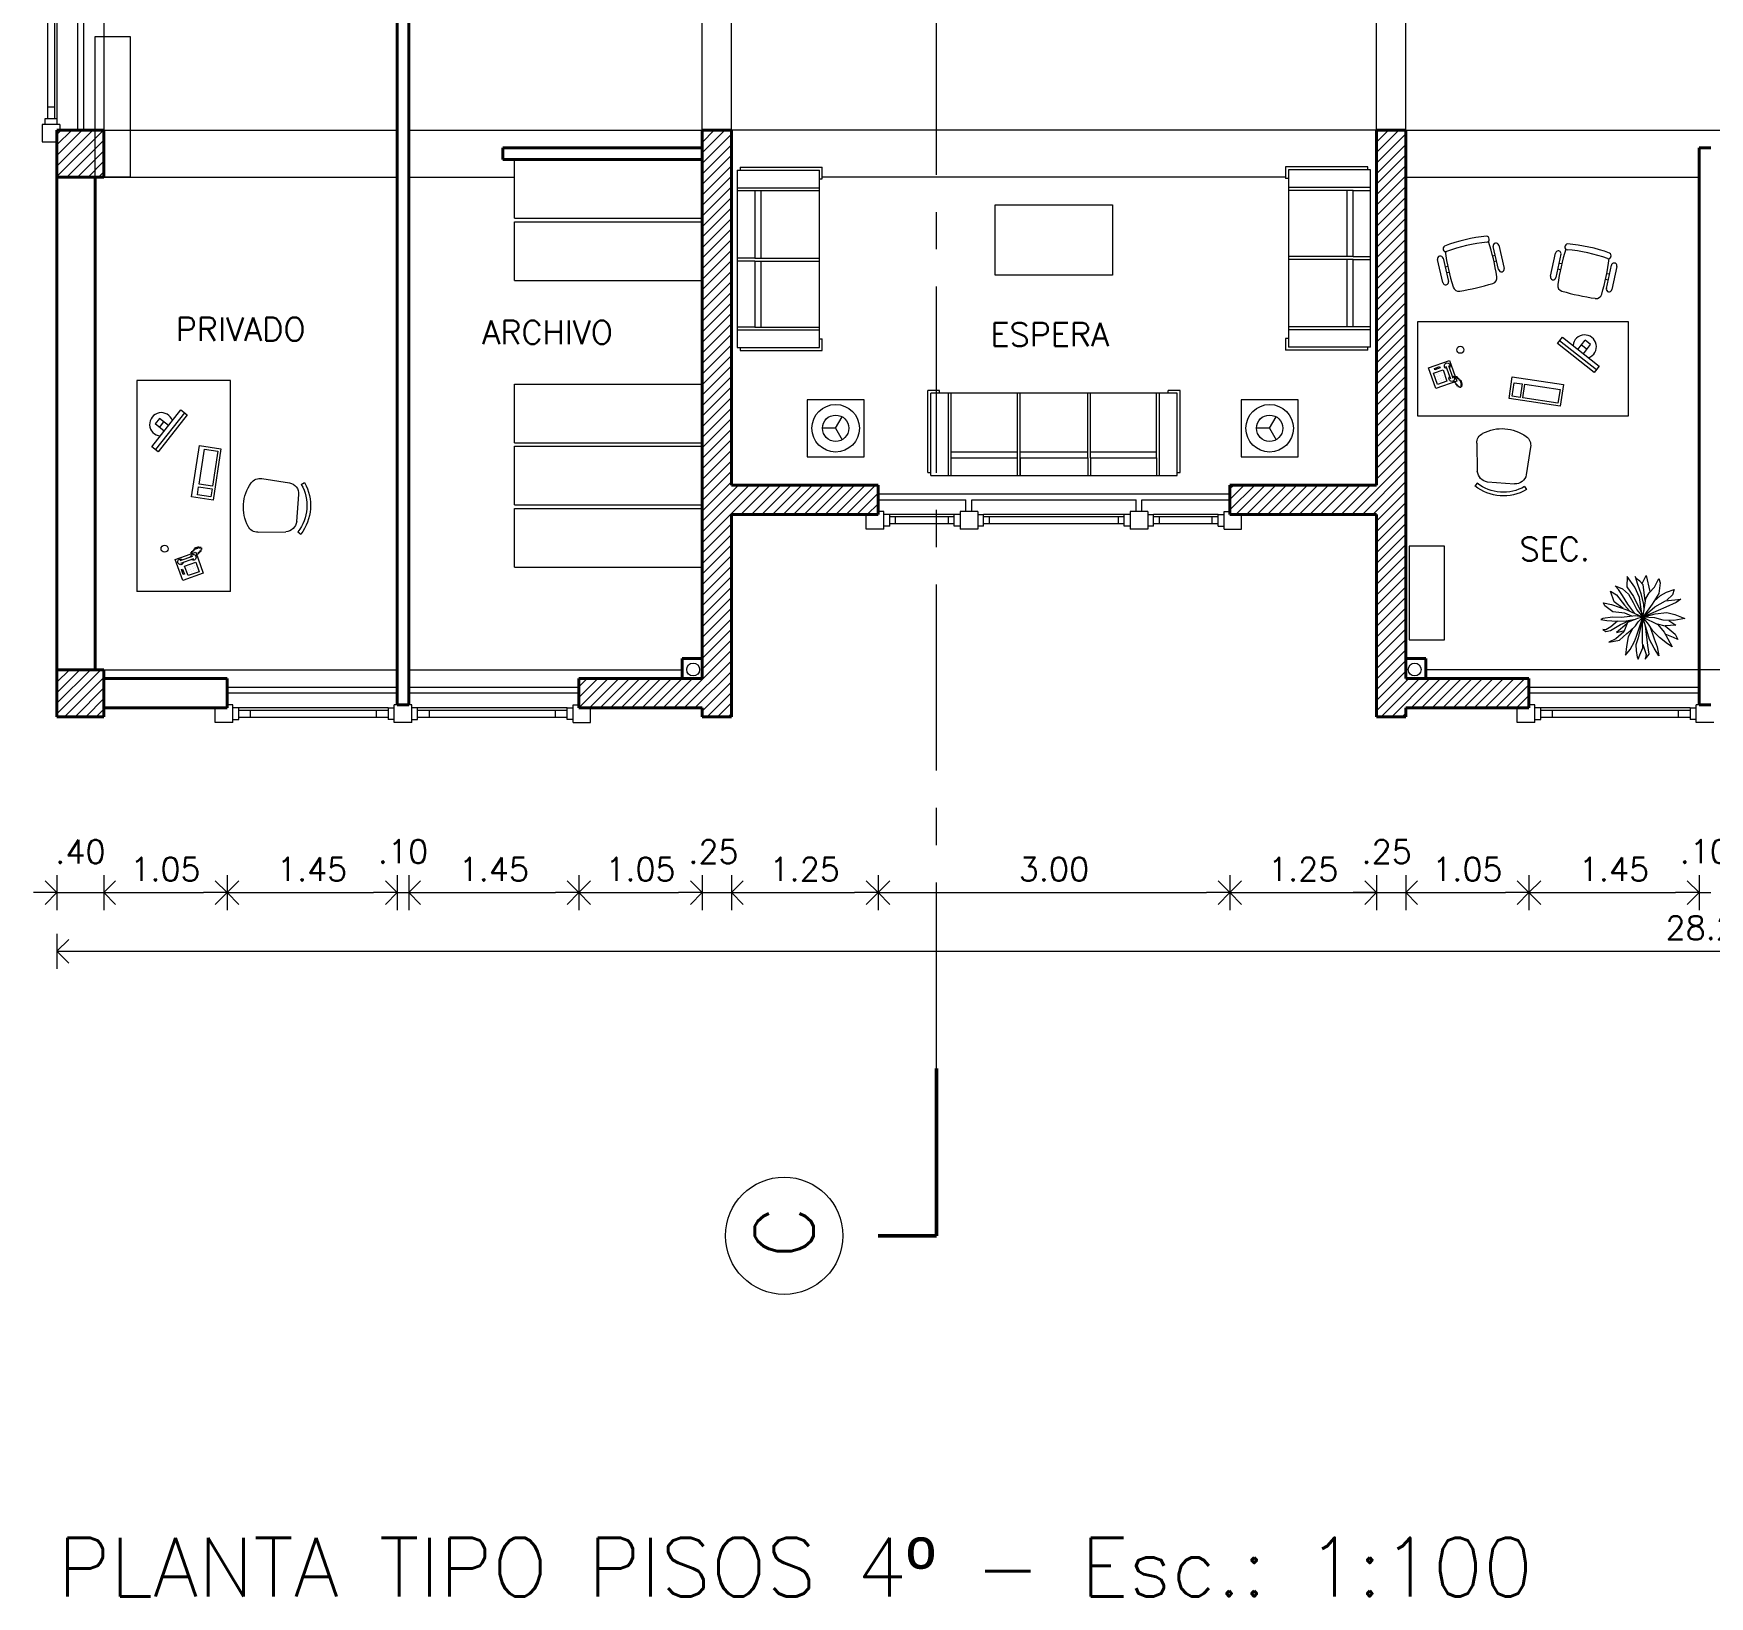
# Model space of a CAD drawing. Extents: x 1018 to 1366, y -109 to 186.
# Drawn here: x 1269.07 to 1283.36, y 106.56 to 119.89 of the extents above; entities that cross this region are included whole.
import ezdxf

# ---------------------------------------------------------------- set-up
doc = ezdxf.new("R2010")
doc.units = 0
doc.header["$LTSCALE"] = 0.5
doc.linetypes.add('CENTER', pattern=[50.8, 31.75, -6.35, 6.35, -6.35])
doc.layers.get('0').update_dxf_attribs({"linetype": 'CONTINUOUS'})
doc.layers.get('Defpoints').update_dxf_attribs({"linetype": 'CONTINUOUS'})
for name, color, linetype, lineweight in [('Acotaciones', 9, 'CONTINUOUS', 9), ('Carpintería', 55, 'CONTINUOUS', 20), ('Detalles .05', 243, 'CONTINUOUS', 5), ('Detalles 01', 8, 'CONTINUOUS', 9), ('Equipamiento fijo', 31, 'CONTINUOUS', 13), ('Equipamiento movil', 33, 'CONTINUOUS', 9), ('Muros corte', 7, 'CONTINUOUS', 40), ('Punta 02', 11, 'CONTINUOUS', 20), ('Punta 05', 52, 'CONTINUOUS', 50), ('Tratamiento pisos', 251, 'CONTINUOUS', 9)]:
    doc.layers.add(name, color=color, linetype=linetype, lineweight=lineweight)
doc.styles.add('Texto 2 mm', font='simplex.shx', dxfattribs={"height": 0.2})
doc.styles.add('Texto 5 mm', font='simplex.shx', dxfattribs={"height": 0.5})
doc.dimstyles.new('Primera línea', dxfattribs={"dimscale": 0, "dimtxt": 0.2, "dimasz": 0.2, "dimexe": 0.15, "dimexo": 0, "dimgap": 0.1, "dimtad": 1, "dimzin": 4, "dimdsep": 46, "dimtxsty": 'Texto 2 mm', "dimblk": 'OPEN90', "dimcen": 2.5, "dimclrd": 256, "dimclre": 256, "dimclrt": 256, "dimadec": 0, "dimazin": 0, "dimtfac": 1, "dimtmove": 2, "dimatfit": 3, "dimldrblk": 'OPEN90', "dimfxl": 1, "dimtolj": 1, "dimtzin": 0, "dimlwd": -1, "dimlwe": -1, "dimarcsym": 0})
doc.dimstyles.new('Segunda línea', dxfattribs={"dimscale": 0, "dimtxt": 0.2, "dimasz": 0.2, "dimexe": 0.15, "dimexo": 0.5, "dimgap": 0.1, "dimtad": 1, "dimzin": 4, "dimdsep": 46, "dimtxsty": 'Texto 2 mm', "dimblk": 'OPEN90', "dimcen": 2.5, "dimclrd": 256, "dimclre": 256, "dimclrt": 256, "dimadec": 0, "dimazin": 0, "dimtfac": 1, "dimtmove": 2, "dimatfit": 3, "dimldrblk": 'OPEN90', "dimfxl": 1, "dimtolj": 1, "dimtzin": 0, "dimlwd": -1, "dimlwe": -1, "dimarcsym": 0})
pattern_1 = [(45, (54.626424, 1.85935), (-0.0449012806, 0.0449012806), [])]

# ---------------------------------------------------------------- blocks, each defined once
blk = doc.blocks.new('Velador planta')
for q in [(-4.33, 2.5), (4.33, 2.5), (0, -5)]:
    blk.add_line((0, 0), q)
for radius in [9, 5]:
    blk.add_circle((0, 0), radius)
blk = doc.blocks.new('Treei')
for p, q in [((-1.6, 5.41), (-2.01, 5.58)), ((-2.01, 5.58), (-1.8, 4.47)), ((-0.75, 4.27), (-1.6, 5.41)), ((0.01, 4.32), (0.22, 5.68)), ((0.22, 5.68), (0.34, 5.97)), ((0.34, 5.97), (0.52, 5.11)), ((0.52, 5.11), (0.61, 3.71)), ((1.42, 4.57), (1.81, 5.28)), ((1.81, 5.28), (1.78, 5.7)), ((1.78, 5.7), (2.06, 5.28)), ((2.06, 5.28), (1.92, 4.62)), ((3.12, 3.85), (3.58, 4.84)), ((3.58, 4.84), (3.3, 3.31)), ((-3.94, 3.46), (-4.45, 3.93)), ((-4.45, 3.93), (-4.03, 2.89)), ((-4.03, 2.89), (-3.28, 2.03)), ((-3.05, 2.89), (-3.94, 3.46)), ((-2.15, 4.1), (-3.71, 4.62)), ((-3.71, 4.62), (-3.16, 3.73)), ((-3.16, 3.73), (-1.67, 2.62)), ((-1.83, 2.15), (-3.05, 2.89)), ((-1.21, 2.79), (-2.15, 4.1)), ((-1.8, 4.47), (-1.02, 2.25)), ((-1.67, 2.62), (-0.88, 1.91)), ((-0.56, 2.57), (-0.75, 4.27)), ((-0.11, 1.56), (-0.56, 2.57)), ((-0.17, 1), (0.06, 3.09)), ((0.06, 3.09), (0.01, 4.32)), ((1.05, 3.19), (0.44, 1.74)), ((0.61, 3.71), (0.57, 2.38)), ((0.61, 3.58), (1.42, 4.57)), ((0.8, 2.18), (2.11, 2.72)), ((0.96, 2.25), (2.2, 3.73)), ((1.92, 4.62), (1.05, 3.19)), ((2.2, 3.73), (1.92, 2.62)), ((2.11, 2.72), (3.12, 3.85)), ((3.3, 3.31), (2.36, 2.28)), ((4.22, 2.33), (5.46, 2.47)), ((5.46, 2.47), (4.64, 1.81)), ((-4.76, 0.09), (-5.92, -0.48)), ((-5.51, 0.92), (-5.8, 1.09)), ((-5.8, 1.09), (-4.68, 0.77)), ((-5.76, 2.23), (-4.31, 2.25)), ((-4.26, 1.14), (-5.76, 2.23)), ((-5.12, 0.4), (-5.51, 0.92)), ((-4.61, -0.04), (-5.12, 0.4)), ((-4.68, 0.77), (-3.34, 0.26)), ((-4.31, 2.25), (-2.93, 1.32)), ((-2.77, 0.45), (-4.26, 1.14)), ((-3.34, 0.26), (-1.78, -0.09)), ((-3.28, 2.03), (-2.08, 1.39)), ((-2.93, 1.32), (-0.51, 0.11)), ((-0.77, 0.18), (-2.77, 0.45)), ((-2.08, 1.39), (-1.04, 0.82)), ((-0.51, 1.14), (-1.83, 2.15)), ((-1.04, 0.82), (0.03, -0.03)), ((-1.02, 2.25), (0.03, -0.03)), ((0.03, -0.03), (-0.77, 0.18)), ((0.03, -0.03), (-0.17, 1)), ((0.03, -0.03), (0.2, 0.77)), ((2.04, 0.65), (0.03, -0.03)), ((0.7, 0.63), (0.03, -0.03)), ((0.03, -0.03), (2.96, 0.63)), ((1.85, 0.03), (0.03, -0.03)), ((0.2, 0.77), (0.8, 2.18)), ((0.57, 2.38), (0.31, 1.05)), ((1.28, 1.02), (0.7, 0.63)), ((1.99, 1.81), (1.28, 1.02)), ((1.69, 1.48), (2.82, 2.08)), ((3.28, 0.01), (1.85, 0.03)), ((2.36, 2.28), (1.99, 1.81)), ((2.73, 0.9), (2.04, 0.65)), ((3.51, 1.17), (2.73, 0.9)), ((2.82, 2.08), (4.22, 2.33)), ((2.96, 0.63), (3.97, 1)), ((4.41, -0.01), (3.28, 0.01)), ((4.64, 1.81), (3.51, 1.17)), ((3.97, 1), (4.77, 0.95)), ((5.39, 0.4), (4.41, -0.01)), ((4.77, 0.95), (5.72, 0.8)), ((6.02, 0.65), (5.39, 0.4)), ((5.72, 0.8), (6.02, 0.65)), ((-5.92, -0.48), (-3.64, -1.03)), ((-4.26, -1.67), (-5.51, -2.28)), ((-5.51, -2.28), (-4.86, -2.48)), ((-4.86, -2.48), (-3.37, -2.31)), ((-2.36, -0.36), (-4.61, -0.04)), ((-3.44, -0.9), (-4.26, -1.67)), ((-2.65, -0.43), (-3.44, -0.9)), ((-3.37, -2.31), (-1.83, -1.37)), ((-2.28, -1.64), (-3.05, -2.53)), ((-1.34, -0.24), (-2.65, -0.43)), ((-1.46, -1.72), (-2.33, -3.24)), ((-1.83, -1.37), (0.03, -0.03)), ((-1.78, -0.09), (-0.95, -0.18)), ((0.03, -0.03), (-1.46, -1.72)), ((-1.39, -3.32), (0.03, -0.03)), ((0.03, -0.03), (-1.34, -0.24)), ((-0.47, -1.76), (-0.63, -3.46)), ((0.03, -0.03), (-0.47, -1.76)), ((0.11, -1.72), (0.03, -0.03)), ((0.03, -0.03), (1.07, -2.16)), ((1, -0.83), (0.03, -0.03)), ((3.21, -0.98), (0.03, -0.03)), ((0.45, -2.92), (0.11, -1.72)), ((1.97, -1.44), (1, -0.83)), ((1.3, -3.19), (1.03, -2.11)), ((1.07, -2.16), (2.15, -3.07)), ((4.06, -0.75), (1.24, -0.39)), ((1.31, -1.02), (3.1, -1.64)), ((2.93, -2.41), (1.97, -1.44)), ((3.1, -1.64), (4.24, -2.04)), ((4.47, -1.62), (3.21, -0.98)), ((3.92, 0), (5.37, -0.51)), ((5.3, -0.93), (4.06, -0.75)), ((4.24, -2.04), (5.56, -2.28)), ((5.56, -2.28), (4.47, -1.62)), ((6.02, -0.34), (5.3, -0.93)), ((5.37, -0.51), (6.02, -0.34)), ((-3.55, -3.37), (-3.92, -4.48)), ((-3.92, -4.48), (-3.16, -4.25)), ((-3.05, -2.53), (-3.55, -3.37)), ((-3.16, -4.25), (-2.38, -3.46)), ((-2.33, -3.24), (-2.56, -5.44)), ((-2.56, -5.44), (-2.06, -4.77)), ((-2.06, -4.77), (-1.39, -3.32)), ((-0.63, -3.46), (-0.35, -4.6)), ((-0.35, -4.6), (0.2, -6.03)), ((0.2, -6.03), (0.5, -4.43)), ((0.5, -4.43), (0.45, -2.92)), ((0.5, -3.74), (1.19, -4.72)), ((1.19, -4.72), (1.28, -3.19)), ((1.28, -3.19), (2.47, -4.62)), ((2.15, -3.07), (3.12, -3.59)), ((2.93, -4.4), (2.43, -3.22)), ((2.47, -4.62), (3.23, -5.02)), ((3.85, -3.54), (2.93, -2.41)), ((3.23, -5.02), (2.93, -4.4)), ((3.12, -3.59), (4.27, -4.18)), ((4.27, -4.18), (3.85, -3.54))]:
    blk.add_line(p, q)
blk = doc.blocks.new('TELEFONO')
at = {"layer": 'Detalles .05'}
for p, q in [((0.139, 0.134), (-0.098, 0.134)), ((-0.098, 0.134), (-0.098, -0.099)), ((-0.071, 0.089), (-0.071, -0.055)), ((-0.043, 0.089), (-0.043, -0.055)), ((0.108, 0.063), (0, 0.063)), ((0, 0.063), (0, -0.063)), ((0.081, 0.108), (0.023, 0.108)), ((0.023, 0.108), (0.023, 0.094)), ((0.023, 0.094), (0.081, 0.094)), ((0.027, 0.041), (0.027, 0.041)), ((0.027, 0.014), (0.027, 0.014)), ((0.054, 0.041), (0.054, 0.041)), ((0.054, 0.014), (0.054, 0.014)), ((0.081, 0.094), (0.081, 0.108)), ((0.081, 0.041), (0.081, 0.041)), ((0.081, 0.014), (0.081, 0.014)), ((0.108, -0.063), (0.108, 0.063)), ((0.139, -0.099), (0.139, 0.134)), ((-0.129, -0.104), (-0.147, -0.11)), ((-0.129, -0.116), (-0.147, -0.121)), ((-0.129, -0.127), (-0.147, -0.133)), ((-0.129, -0.139), (-0.147, -0.145)), ((-0.124, -0.093), (-0.141, -0.098)), ((-0.124, -0.15), (-0.141, -0.156)), ((-0.118, -0.081), (-0.135, -0.087)), ((-0.118, -0.162), (-0.135, -0.168)), ((-0.112, -0.07), (-0.129, -0.075)), ((-0.106, -0.058), (-0.124, -0.064)), ((-0.104, -0.17), (-0.122, -0.176)), ((-0.101, -0.047), (-0.118, -0.052)), ((-0.089, -0.156), (-0.106, -0.162)), ((-0.083, -0.145), (-0.101, -0.15)), ((-0.098, -0.099), (0.139, -0.099)), ((-0.078, -0.133), (-0.095, -0.139)), ((-0.072, -0.121), (-0.089, -0.127)), ((-0.067, -0.083), (-0.078, -0.116)), ((0, -0.063), (0.108, -0.063)), ((0.027, -0.013), (0.027, -0.013)), ((0.027, -0.04), (0.027, -0.04)), ((0.054, -0.013), (0.054, -0.013)), ((0.054, -0.04), (0.054, -0.04)), ((0.081, -0.013), (0.081, -0.013)), ((0.081, -0.04), (0.081, -0.04))]:
    blk.add_line(p, q, dxfattribs=at)
for centre, start, end in [((-0.057, 0.089), 298.4915, 241.5085), ((-0.057, -0.055), 118.4915, 61.5085)]:
    blk.add_arc(centre, 0.0302, start, end, dxfattribs=at)
blk = doc.blocks.new('RECTANG')
for p, q in [((1, 1), (0, 1)), ((0, 1), (0, 0)), ((1, 0), (1, 1)), ((0, 0), (1, 0))]:
    blk.add_line(p, q)
blk = doc.blocks.new('KEYBOARD', base_point=(60, 294))
for p, xscale, yscale, zscale in [((60, 294), 19, 8, 19), ((61, 295), 13, 5, 13), ((75, 295), 3, 5, 3)]:
    blk.add_blockref('RECTANG', p, dxfattribs=dict(xscale=xscale, yscale=yscale, zscale=zscale))
blk = doc.blocks.new('silla compu')
for p, q in [((-0.198, 0.131), (-0.215, -0.107)), ((0.255, 0.058), (0.197, -0.173)), ((-0.225, -0.207), (-0.247, -0.23)), ((0.092, -0.242), (-0.137, -0.206)), ((0.175, -0.271), (0.188, -0.3))]:
    blk.add_line(p, q)
for centre, radius, start, end in [((-0.105, 0.124), 0.0936, 112.4967, 175.8734), ((-0.005, -0.116), 0.354, 49.3107, 112.4967), ((0.175, 0.085), 0.0838, 341.6928, 53.5518), ((-0.122, -0.113), 0.0936, 175.8734, 260.9037), ((0.022, 0.055), 0.392, 226.6455, 295.1618), ((0.022, 0.055), 0.361, 226.6972, 295.1102), ((0.098, -0.138), 0.105, 266.1879, 340.6498)]:
    blk.add_arc(centre, radius, start, end)
blk = doc.blocks.new('_Open90')
at = {"color": 0, "linetype": 'ByBlock', "lineweight": -2}
for p, q in [((0, 0), (-1, 0)), ((-0.5, 0.5), (0, 0)), ((0, 0), (-0.5, -0.5))]:
    blk.add_line(p, q, dxfattribs=at)
blk = doc.blocks.new('*D179')
at = {"layer": 'Acotaciones', "transparency": 16777216}
for p, q in [((1269.672, 112.714), (1269.672, 112.414)), ((1270.722, 112.714), (1270.722, 112.414)), ((1269.872, 112.564), (1270.522, 112.564))]:
    blk.add_line(p, q, dxfattribs=at)
at = {"layer": 'Defpoints', "color": 0, "transparency": 16777216}
for p in [(1269.672, 112.714), (1270.722, 112.714), (1270.722, 112.564)]:
    blk.add_point(p, dxfattribs=at)
at = {"layer": 'Acotaciones', "transparency": 16777216, "xscale": 0.2, "yscale": 0.2, "zscale": 0.2, "rotation": 180}
blk.add_blockref('_Open90', (1269.672, 112.564), dxfattribs=at)
at = {"layer": 'Acotaciones', "transparency": 16777216, "xscale": 0.2, "yscale": 0.2, "zscale": 0.2}
blk.add_blockref('_Open90', (1270.722, 112.564), dxfattribs=at)
at = {"layer": 'Acotaciones', "transparency": 16777216, "insert": (1270.197, 112.764), "char_height": 0.2, "attachment_point": 5, "style": 'Texto 2 mm'}
blk.add_mtext('\\A1;1.05', dxfattribs=at)
blk = doc.blocks.new('*D180')
at = {"layer": 'Acotaciones', "transparency": 16777216}
for p, q in [((1270.722, 112.714), (1270.722, 112.414)), ((1272.172, 112.714), (1272.172, 112.414)), ((1270.922, 112.564), (1271.972, 112.564))]:
    blk.add_line(p, q, dxfattribs=at)
at = {"layer": 'Defpoints', "color": 0, "transparency": 16777216}
for p in [(1270.722, 112.714), (1272.172, 112.714), (1272.172, 112.564)]:
    blk.add_point(p, dxfattribs=at)
at = {"layer": 'Acotaciones', "transparency": 16777216, "xscale": 0.2, "yscale": 0.2, "zscale": 0.2, "rotation": 180}
blk.add_blockref('_Open90', (1270.722, 112.564), dxfattribs=at)
at = {"layer": 'Acotaciones', "transparency": 16777216, "xscale": 0.2, "yscale": 0.2, "zscale": 0.2}
blk.add_blockref('_Open90', (1272.172, 112.564), dxfattribs=at)
at = {"layer": 'Acotaciones', "transparency": 16777216, "insert": (1271.447, 112.764), "char_height": 0.2, "attachment_point": 5, "style": 'Texto 2 mm'}
blk.add_mtext('\\A1;1.45', dxfattribs=at)
blk = doc.blocks.new('*D181')
at = {"layer": 'Acotaciones', "transparency": 16777216}
for p, q in [((1272.272, 112.714), (1272.272, 112.414)), ((1273.722, 112.714), (1273.722, 112.414)), ((1272.472, 112.564), (1273.522, 112.564))]:
    blk.add_line(p, q, dxfattribs=at)
at = {"layer": 'Defpoints', "color": 0, "transparency": 16777216}
for p in [(1272.272, 112.714), (1273.722, 112.714), (1273.722, 112.564)]:
    blk.add_point(p, dxfattribs=at)
at = {"layer": 'Acotaciones', "transparency": 16777216, "xscale": 0.2, "yscale": 0.2, "zscale": 0.2, "rotation": 180}
blk.add_blockref('_Open90', (1272.272, 112.564), dxfattribs=at)
at = {"layer": 'Acotaciones', "transparency": 16777216, "xscale": 0.2, "yscale": 0.2, "zscale": 0.2}
blk.add_blockref('_Open90', (1273.722, 112.564), dxfattribs=at)
at = {"layer": 'Acotaciones', "transparency": 16777216, "insert": (1272.997, 112.764), "char_height": 0.2, "attachment_point": 5, "style": 'Texto 2 mm'}
blk.add_mtext('\\A1;1.45', dxfattribs=at)
blk = doc.blocks.new('*D182')
at = {"layer": 'Acotaciones', "transparency": 16777216}
for p, q in [((1273.722, 112.714), (1273.722, 112.414)), ((1274.772, 112.714), (1274.772, 112.414)), ((1273.922, 112.564), (1274.572, 112.564))]:
    blk.add_line(p, q, dxfattribs=at)
at = {"layer": 'Defpoints', "color": 0, "transparency": 16777216}
for p in [(1273.722, 112.714), (1274.772, 112.714), (1274.772, 112.564)]:
    blk.add_point(p, dxfattribs=at)
at = {"layer": 'Acotaciones', "transparency": 16777216, "xscale": 0.2, "yscale": 0.2, "zscale": 0.2, "rotation": 180}
blk.add_blockref('_Open90', (1273.722, 112.564), dxfattribs=at)
at = {"layer": 'Acotaciones', "transparency": 16777216, "xscale": 0.2, "yscale": 0.2, "zscale": 0.2}
blk.add_blockref('_Open90', (1274.772, 112.564), dxfattribs=at)
at = {"layer": 'Acotaciones', "transparency": 16777216, "insert": (1274.247, 112.764), "char_height": 0.2, "attachment_point": 5, "style": 'Texto 2 mm'}
blk.add_mtext('\\A1;1.05', dxfattribs=at)
blk = doc.blocks.new('*D183')
at = {"layer": 'Acotaciones', "transparency": 16777216}
for p, q in [((1275.022, 112.714), (1275.022, 112.414)), ((1276.272, 112.714), (1276.272, 112.414)), ((1275.222, 112.564), (1276.072, 112.564))]:
    blk.add_line(p, q, dxfattribs=at)
at = {"layer": 'Defpoints', "color": 0, "transparency": 16777216}
for p in [(1275.022, 112.714), (1276.272, 112.714), (1276.272, 112.564)]:
    blk.add_point(p, dxfattribs=at)
at = {"layer": 'Acotaciones', "transparency": 16777216, "xscale": 0.2, "yscale": 0.2, "zscale": 0.2, "rotation": 180}
blk.add_blockref('_Open90', (1275.022, 112.564), dxfattribs=at)
at = {"layer": 'Acotaciones', "transparency": 16777216, "xscale": 0.2, "yscale": 0.2, "zscale": 0.2}
blk.add_blockref('_Open90', (1276.272, 112.564), dxfattribs=at)
at = {"layer": 'Acotaciones', "transparency": 16777216, "insert": (1275.647, 112.764), "char_height": 0.2, "attachment_point": 5, "style": 'Texto 2 mm'}
blk.add_mtext('\\A1;1.25', dxfattribs=at)
blk = doc.blocks.new('*D184')
at = {"layer": 'Acotaciones', "transparency": 16777216}
for p, q in [((1276.272, 112.714), (1276.272, 112.414)), ((1279.272, 112.714), (1279.272, 112.414)), ((1276.472, 112.564), (1279.072, 112.564))]:
    blk.add_line(p, q, dxfattribs=at)
at = {"layer": 'Defpoints', "color": 0, "transparency": 16777216}
for p in [(1276.272, 112.714), (1279.272, 112.714), (1279.272, 112.564)]:
    blk.add_point(p, dxfattribs=at)
at = {"layer": 'Acotaciones', "transparency": 16777216, "xscale": 0.2, "yscale": 0.2, "zscale": 0.2, "rotation": 180}
blk.add_blockref('_Open90', (1276.272, 112.564), dxfattribs=at)
at = {"layer": 'Acotaciones', "transparency": 16777216, "xscale": 0.2, "yscale": 0.2, "zscale": 0.2}
blk.add_blockref('_Open90', (1279.272, 112.564), dxfattribs=at)
at = {"layer": 'Acotaciones', "transparency": 16777216, "insert": (1277.772, 112.764), "char_height": 0.2, "attachment_point": 5, "style": 'Texto 2 mm'}
blk.add_mtext('\\A1;3.00', dxfattribs=at)
blk = doc.blocks.new('*D185')
at = {"layer": 'Acotaciones', "transparency": 16777216}
for p, q in [((1279.272, 112.714), (1279.272, 112.414)), ((1280.522, 112.714), (1280.522, 112.414)), ((1279.472, 112.564), (1280.322, 112.564))]:
    blk.add_line(p, q, dxfattribs=at)
at = {"layer": 'Defpoints', "color": 0, "transparency": 16777216}
for p in [(1279.272, 112.714), (1280.522, 112.714), (1280.522, 112.564)]:
    blk.add_point(p, dxfattribs=at)
at = {"layer": 'Acotaciones', "transparency": 16777216, "xscale": 0.2, "yscale": 0.2, "zscale": 0.2, "rotation": 180}
blk.add_blockref('_Open90', (1279.272, 112.564), dxfattribs=at)
at = {"layer": 'Acotaciones', "transparency": 16777216, "xscale": 0.2, "yscale": 0.2, "zscale": 0.2}
blk.add_blockref('_Open90', (1280.522, 112.564), dxfattribs=at)
at = {"layer": 'Acotaciones', "transparency": 16777216, "insert": (1279.897, 112.764), "char_height": 0.2, "attachment_point": 5, "style": 'Texto 2 mm'}
blk.add_mtext('\\A1;1.25', dxfattribs=at)
blk = doc.blocks.new('*D186')
at = {"layer": 'Acotaciones', "transparency": 16777216}
for p, q in [((1280.772, 112.714), (1280.772, 112.414)), ((1281.822, 112.714), (1281.822, 112.414)), ((1280.972, 112.564), (1281.622, 112.564))]:
    blk.add_line(p, q, dxfattribs=at)
at = {"layer": 'Defpoints', "color": 0, "transparency": 16777216}
for p in [(1280.772, 112.714), (1281.822, 112.714), (1281.822, 112.564)]:
    blk.add_point(p, dxfattribs=at)
at = {"layer": 'Acotaciones', "transparency": 16777216, "xscale": 0.2, "yscale": 0.2, "zscale": 0.2, "rotation": 180}
blk.add_blockref('_Open90', (1280.772, 112.564), dxfattribs=at)
at = {"layer": 'Acotaciones', "transparency": 16777216, "xscale": 0.2, "yscale": 0.2, "zscale": 0.2}
blk.add_blockref('_Open90', (1281.822, 112.564), dxfattribs=at)
at = {"layer": 'Acotaciones', "transparency": 16777216, "insert": (1281.297, 112.764), "char_height": 0.2, "attachment_point": 5, "style": 'Texto 2 mm'}
blk.add_mtext('\\A1;1.05', dxfattribs=at)
blk = doc.blocks.new('*D187')
at = {"layer": 'Acotaciones', "transparency": 16777216}
for p, q in [((1281.822, 112.714), (1281.822, 112.414)), ((1283.272, 112.714), (1283.272, 112.414)), ((1282.022, 112.564), (1283.072, 112.564))]:
    blk.add_line(p, q, dxfattribs=at)
at = {"layer": 'Defpoints', "color": 0, "transparency": 16777216}
for p in [(1281.822, 112.714), (1283.272, 112.714), (1283.272, 112.564)]:
    blk.add_point(p, dxfattribs=at)
at = {"layer": 'Acotaciones', "transparency": 16777216, "xscale": 0.2, "yscale": 0.2, "zscale": 0.2, "rotation": 180}
blk.add_blockref('_Open90', (1281.822, 112.564), dxfattribs=at)
at = {"layer": 'Acotaciones', "transparency": 16777216, "xscale": 0.2, "yscale": 0.2, "zscale": 0.2}
blk.add_blockref('_Open90', (1283.272, 112.564), dxfattribs=at)
at = {"layer": 'Acotaciones', "transparency": 16777216, "insert": (1282.547, 112.764), "char_height": 0.2, "attachment_point": 5, "style": 'Texto 2 mm'}
blk.add_mtext('\\A1;1.45', dxfattribs=at)
blk = doc.blocks.new('*D196')
at = {"layer": 'Acotaciones', "transparency": 16777216}
for p, q in [((1269.272, 112.214), (1269.272, 111.914)), ((1297.472, 112.214), (1297.472, 111.914)), ((1269.472, 112.064), (1297.272, 112.064))]:
    blk.add_line(p, q, dxfattribs=at)
at = {"layer": 'Defpoints', "color": 0, "transparency": 16777216}
for p in [(1269.272, 112.714), (1297.472, 112.714), (1297.472, 112.064)]:
    blk.add_point(p, dxfattribs=at)
at = {"layer": 'Acotaciones', "transparency": 16777216, "xscale": 0.2, "yscale": 0.2, "zscale": 0.2, "rotation": 180}
blk.add_blockref('_Open90', (1269.272, 112.064), dxfattribs=at)
at = {"layer": 'Acotaciones', "transparency": 16777216, "xscale": 0.2, "yscale": 0.2, "zscale": 0.2}
blk.add_blockref('_Open90', (1297.472, 112.064), dxfattribs=at)
at = {"layer": 'Acotaciones', "transparency": 16777216, "insert": (1283.372, 112.264), "char_height": 0.2, "attachment_point": 5, "style": 'Texto 2 mm'}
blk.add_mtext('\\A1;28.20', dxfattribs=at)
blk = doc.blocks.new('Silla 1')
at = {"layer": 'Equipamiento movil'}
for p, q in [((-0.113, 0.266), (0.03, 0.409)), ((0.064, 0.375), (-0.079, 0.232)), ((0.01, 0.321), (0.027, 0.305)), ((-0.025, 0.286), (-0.009, 0.269)), ((0.232, -0.079), (0.375, 0.064)), ((0.409, 0.03), (0.266, -0.113)), ((0.305, 0.027), (0.321, 0.01)), ((0.269, -0.009), (0.286, -0.025))]:
    blk.add_line(p, q, dxfattribs=at)
for centre, radius, start, end in [((1.406, -1.127), 1.988, 130.2245, 139.1817), ((0.047, 0.392), 0.0242, 315, 135), ((0.147, 0.396), 0.0255, 61.3631, 224.3749), ((-0.654, -0.654), 1.296, 37.1584, 52.8416), ((-0.651, -0.651), 1.342, 37.131, 52.869), ((-0.096, 0.249), 0.0242, 135, 315), ((-0.061, 0.139), 0.0505, 139.1817, 220.8183), ((0.396, 0.147), 0.0255, 225.6251, 28.6369), ((1.406, 1.406), 1.988, 220.8183, 229.1817), ((-1.127, 1.406), 1.988, 310.8183, 319.7755), ((0.392, 0.047), 0.0242, 315, 135), ((0.139, -0.061), 0.0505, 229.1817, 310.8183), ((0.249, -0.096), 0.0242, 135, 315)]:
    blk.add_arc(centre, radius, start, end, dxfattribs=at)

msp = doc.modelspace()

# ---------------------------------------------------------------- hatches: boundary and pattern name
at = {"layer": 'Detalles 01'}
h = msp.add_hatch(dxfattribs=at)
h.set_pattern_fill('ANSI31,_O', color=256, scale=0.02)
h.set_pattern_definition(pattern_1)
h.paths.add_polyline_path([(1269.672, 119.064), (1269.272, 119.064), (1269.272, 118.664), (1269.672, 118.664)])
h = msp.add_hatch(dxfattribs=at)
h.set_pattern_fill('ANSI31,_O', color=256, scale=0.02)
h.set_pattern_definition(pattern_1)
h.paths.add_polyline_path([(1276.272, 116.039), (1275.022, 116.039), (1275.022, 119.064), (1274.772, 119.064), (1274.772, 114.389), (1273.722, 114.389), (1273.722, 114.139), (1274.772, 114.139), (1274.772, 114.064), (1275.022, 114.064), (1275.022, 115.789), (1276.272, 115.789)])
h.paths.add_polyline_path([(1280.772, 119.064), (1280.522, 119.064), (1280.522, 116.039), (1279.272, 116.039), (1279.272, 115.789), (1280.522, 115.789), (1280.522, 114.064), (1280.772, 114.064), (1280.772, 114.139), (1281.822, 114.139), (1281.822, 114.389), (1280.772, 114.389)])
h = msp.add_hatch(dxfattribs=at)
h.set_pattern_fill('ANSI31,_O', color=256, scale=0.02)
h.set_pattern_definition(pattern_1)
h.paths.add_polyline_path([(1269.672, 114.464), (1269.272, 114.464), (1269.272, 114.064), (1269.672, 114.064)])

# ---------------------------------------------------------------- linework, layer by layer
at = {"layer": 'Acotaciones'}
for p, q in [((1269.172, 112.664), (1269.272, 112.564)), ((1269.272, 112.714), (1269.272, 112.414)), ((1269.272, 112.564), (1269.072, 112.564)), ((1269.272, 112.564), (1269.172, 112.464)), ((1269.272, 112.564), (1269.672, 112.564)), ((1272.172, 112.564), (1272.272, 112.564)), ((1274.772, 112.564), (1275.272, 112.564)), ((1280.272, 112.564), (1280.772, 112.564)), ((1283.272, 112.564), (1283.372, 112.564))]:
    msp.add_line(p, q, dxfattribs=at)
at = {"layer": 'Carpintería'}
for p, q in [((1269.192, 120.931), (1269.192, 119.164)), ((1269.252, 120.931), (1269.252, 119.164)), ((1269.192, 119.264), (1269.252, 119.264)), ((1269.297, 119.114), (1269.147, 119.114)), ((1269.147, 119.114), (1269.147, 118.964)), ((1269.172, 119.114), (1269.172, 119.164)), ((1269.172, 119.164), (1269.272, 119.164)), ((1269.272, 119.164), (1269.272, 119.114)), ((1269.297, 119.114), (1269.297, 119.064)), ((1269.147, 118.964), (1269.272, 118.964)), ((1276.172, 115.664), (1276.172, 115.789)), ((1276.322, 115.814), (1276.272, 115.814)), ((1276.322, 115.664), (1276.322, 115.814)), ((1276.372, 115.789), (1276.322, 115.789)), ((1276.372, 115.689), (1276.372, 115.789)), ((1276.922, 115.769), (1276.372, 115.769)), ((1276.422, 115.709), (1276.422, 115.769)), ((1276.872, 115.709), (1276.872, 115.769)), ((1276.922, 115.689), (1276.922, 115.789)), ((1276.972, 115.789), (1276.922, 115.789)), ((1277.122, 115.814), (1276.972, 115.814)), ((1276.972, 115.814), (1276.972, 115.664)), ((1277.122, 115.814), (1277.122, 115.664)), ((1277.122, 115.789), (1277.172, 115.789)), ((1277.172, 115.689), (1277.172, 115.789)), ((1278.372, 115.769), (1277.172, 115.769)), ((1277.222, 115.709), (1277.222, 115.769)), ((1278.322, 115.709), (1278.322, 115.769)), ((1278.422, 115.789), (1278.372, 115.789)), ((1278.372, 115.689), (1278.372, 115.789)), ((1278.572, 115.814), (1278.422, 115.814)), ((1278.422, 115.814), (1278.422, 115.664)), ((1278.572, 115.814), (1278.572, 115.664)), ((1278.572, 115.789), (1278.622, 115.789)), ((1278.622, 115.689), (1278.622, 115.789)), ((1279.172, 115.769), (1278.622, 115.769)), ((1278.672, 115.709), (1278.672, 115.769)), ((1279.122, 115.709), (1279.122, 115.769)), ((1279.172, 115.689), (1279.172, 115.789)), ((1279.172, 115.789), (1279.222, 115.789)), ((1279.222, 115.664), (1279.222, 115.814)), ((1279.222, 115.814), (1279.272, 115.814)), ((1279.372, 115.664), (1279.372, 115.789)), ((1276.322, 115.664), (1276.172, 115.664)), ((1276.372, 115.689), (1276.322, 115.689)), ((1276.922, 115.709), (1276.372, 115.709)), ((1276.972, 115.689), (1276.922, 115.689)), ((1277.122, 115.664), (1276.972, 115.664)), ((1277.172, 115.689), (1277.122, 115.689)), ((1278.372, 115.709), (1277.172, 115.709)), ((1278.422, 115.689), (1278.372, 115.689)), ((1278.572, 115.664), (1278.422, 115.664)), ((1278.622, 115.689), (1278.572, 115.689)), ((1279.172, 115.709), (1278.622, 115.709)), ((1279.172, 115.689), (1279.222, 115.689)), ((1279.222, 115.664), (1279.372, 115.664)), ((1270.622, 114.014), (1270.622, 114.139)), ((1270.772, 114.164), (1270.722, 114.164)), ((1270.772, 114.014), (1270.772, 114.164)), ((1270.822, 114.139), (1270.772, 114.139)), ((1270.772, 114.039), (1270.822, 114.039)), ((1270.822, 114.039), (1270.822, 114.139)), ((1270.822, 114.119), (1272.097, 114.119)), ((1270.822, 114.059), (1272.097, 114.059)), ((1270.922, 114.059), (1270.922, 114.119)), ((1271.997, 114.059), (1271.997, 114.119)), ((1272.097, 114.139), (1272.097, 114.039)), ((1272.097, 114.139), (1272.147, 114.139)), ((1272.147, 114.039), (1272.097, 114.039)), ((1272.147, 114.014), (1272.147, 114.164)), ((1272.172, 114.164), (1272.147, 114.164)), ((1272.297, 114.164), (1272.272, 114.164)), ((1272.297, 114.014), (1272.297, 114.164)), ((1272.347, 114.139), (1272.297, 114.139)), ((1272.297, 114.039), (1272.347, 114.039)), ((1272.347, 114.039), (1272.347, 114.139)), ((1272.347, 114.119), (1273.622, 114.119)), ((1272.347, 114.059), (1273.622, 114.059)), ((1272.447, 114.059), (1272.447, 114.119)), ((1273.522, 114.059), (1273.522, 114.119)), ((1273.622, 114.039), (1273.622, 114.139)), ((1273.622, 114.139), (1273.672, 114.139)), ((1273.672, 114.039), (1273.622, 114.039)), ((1273.672, 114.014), (1273.672, 114.164)), ((1273.672, 114.164), (1273.722, 114.164)), ((1273.822, 114.014), (1273.822, 114.139)), ((1281.722, 114.014), (1281.722, 114.139)), ((1281.872, 114.164), (1281.822, 114.164)), ((1281.872, 114.014), (1281.872, 114.164)), ((1281.922, 114.139), (1281.872, 114.139)), ((1281.872, 114.039), (1281.922, 114.039)), ((1281.922, 114.039), (1281.922, 114.139)), ((1281.922, 114.119), (1283.197, 114.119)), ((1281.922, 114.059), (1283.197, 114.059)), ((1282.022, 114.059), (1282.022, 114.119)), ((1283.097, 114.059), (1283.097, 114.119)), ((1283.197, 114.139), (1283.197, 114.039)), ((1283.197, 114.139), (1283.247, 114.139)), ((1283.247, 114.039), (1283.197, 114.039)), ((1283.247, 114.014), (1283.247, 114.164)), ((1283.272, 114.164), (1283.247, 114.164)), ((1270.772, 114.014), (1270.622, 114.014)), ((1272.297, 114.014), (1272.147, 114.014)), ((1273.672, 114.014), (1273.822, 114.014)), ((1281.872, 114.014), (1281.722, 114.014)), ((1283.397, 114.014), (1283.247, 114.014))]:
    msp.add_line(p, q, dxfattribs=at)
at = {"layer": 'Detalles 01', "linetype": 'CENTER', "ltscale": 0.1}
msp.add_line((1276.772, 111.064), (1276.772, 121.573), dxfattribs=at)
at = {"layer": 'Detalles 01'}
for p, q in [((1269.272, 120.931), (1269.272, 119.164)), ((1269.447, 121.006), (1269.447, 119.064)), ((1269.497, 121.006), (1269.497, 119.064)), ((1276.272, 115.964), (1279.272, 115.964)), ((1276.272, 115.914), (1277.022, 115.914)), ((1277.022, 115.814), (1277.022, 115.914)), ((1277.072, 115.814), (1277.072, 115.914)), ((1277.072, 115.914), (1278.472, 115.914)), ((1278.472, 115.814), (1278.472, 115.914)), ((1278.522, 115.814), (1278.522, 115.914)), ((1278.522, 115.914), (1279.272, 115.914)), ((1276.922, 115.789), (1276.372, 115.789)), ((1278.372, 115.789), (1277.172, 115.789)), ((1279.172, 115.789), (1278.622, 115.789)), ((1272.172, 114.314), (1270.722, 114.314)), ((1273.722, 114.314), (1272.272, 114.314)), ((1283.272, 114.314), (1281.822, 114.314)), ((1272.172, 114.264), (1270.722, 114.264)), ((1273.722, 114.264), (1272.272, 114.264)), ((1283.272, 114.264), (1281.822, 114.264)), ((1272.097, 114.139), (1270.822, 114.139)), ((1273.622, 114.139), (1272.347, 114.139)), ((1283.197, 114.139), (1281.922, 114.139))]:
    msp.add_line(p, q, dxfattribs=at)
for centre in [(1274.696, 114.466), (1280.848, 114.466)]:
    msp.add_circle(centre, 0.055, dxfattribs=at)
at = {"layer": 'Equipamiento fijo'}
for p, q in [((1273.172, 118.314), (1273.172, 118.814)), ((1273.172, 118.314), (1274.772, 118.314)), ((1273.172, 117.784), (1273.172, 118.284)), ((1273.172, 118.284), (1274.772, 118.284)), ((1273.172, 117.784), (1274.772, 117.784)), ((1273.172, 116.899), (1274.772, 116.899)), ((1273.172, 116.399), (1273.172, 116.899)), ((1273.172, 116.399), (1274.772, 116.399)), ((1273.172, 115.869), (1273.172, 116.369)), ((1273.172, 116.369), (1274.772, 116.369)), ((1273.172, 115.869), (1274.772, 115.869)), ((1273.172, 115.339), (1273.172, 115.839)), ((1273.172, 115.839), (1274.772, 115.839)), ((1273.172, 115.339), (1274.772, 115.339))]:
    msp.add_line(p, q, dxfattribs=at)
at = {"layer": 'Equipamiento movil'}
for p, q in [((1269.597, 118.664), (1269.597, 119.864)), ((1269.597, 119.864), (1269.897, 119.864)), ((1269.897, 119.864), (1269.897, 118.664)), ((1269.897, 118.664), (1269.597, 118.664)), ((1277.272, 117.829), (1277.272, 118.429)), ((1277.272, 118.429), (1278.272, 118.429)), ((1278.272, 118.429), (1278.272, 117.829)), ((1278.272, 117.829), (1277.272, 117.829)), ((1282.672, 117.429), (1280.872, 117.429)), ((1280.872, 117.429), (1280.872, 116.629)), ((1282.672, 116.629), (1282.672, 117.429)), ((1282.064, 117.246), (1282.107, 117.301)), ((1282.378, 116.998), (1282.064, 117.246)), ((1282.397, 117.022), (1282.082, 117.269)), ((1282.107, 117.301), (1282.421, 117.053)), ((1282.24, 117.195), (1282.301, 117.273)), ((1282.271, 117.235), (1282.319, 117.198)), ((1282.288, 117.158), (1282.348, 117.236)), ((1282.348, 117.236), (1282.301, 117.273)), ((1282.421, 117.053), (1282.378, 116.998)), ((1269.952, 116.931), (1269.952, 115.131)), ((1270.752, 116.931), (1269.952, 116.931)), ((1270.752, 115.131), (1270.752, 116.931)), ((1275.669, 116.765), (1275.669, 116.279)), ((1276.155, 116.765), (1275.669, 116.765)), ((1276.155, 116.279), (1276.155, 116.765)), ((1279.369, 116.765), (1279.369, 116.279)), ((1279.855, 116.765), (1279.369, 116.765)), ((1279.855, 116.279), (1279.855, 116.765)), ((1270.08, 116.366), (1270.328, 116.68)), ((1270.145, 116.607), (1270.108, 116.56)), ((1270.359, 116.656), (1270.112, 116.341)), ((1270.383, 116.637), (1270.135, 116.323)), ((1270.222, 116.547), (1270.145, 116.607)), ((1270.328, 116.68), (1270.383, 116.637)), ((1280.872, 116.629), (1282.672, 116.629)), ((1270.185, 116.499), (1270.108, 116.56)), ((1270.146, 116.53), (1270.183, 116.578)), ((1270.135, 116.323), (1270.08, 116.366)), ((1275.669, 116.279), (1276.155, 116.279)), ((1279.369, 116.279), (1279.855, 116.279)), ((1280.802, 115.518), (1280.802, 114.718)), ((1281.102, 115.518), (1280.802, 115.518)), ((1281.102, 114.718), (1281.102, 115.518)), ((1270.752, 115.131), (1269.952, 115.131)), ((1280.802, 114.718), (1281.102, 114.718))]:
    msp.add_line(p, q, dxfattribs=at)
at = {"layer": 'Equipamiento movil', "ltscale": 0.009}
for p, q in [((1275.097, 118.749), (1275.797, 118.749)), ((1275.097, 118.749), (1275.097, 118.724)), ((1275.797, 118.649), (1275.797, 118.749)), ((1280.447, 118.751), (1279.747, 118.751)), ((1279.747, 118.751), (1279.747, 118.651)), ((1280.447, 118.726), (1280.447, 118.751)), ((1275.072, 118.724), (1275.072, 117.211)), ((1275.072, 118.724), (1275.772, 118.724)), ((1275.772, 117.361), (1275.772, 118.724)), ((1275.772, 118.574), (1275.772, 118.724)), ((1275.772, 118.649), (1275.797, 118.649)), ((1279.772, 118.651), (1279.747, 118.651)), ((1280.472, 118.726), (1279.772, 118.726)), ((1279.772, 118.726), (1279.772, 118.576)), ((1280.472, 117.213), (1280.472, 118.726)), ((1275.072, 118.574), (1275.772, 118.574)), ((1275.072, 118.549), (1275.772, 118.549)), ((1275.222, 118.549), (1275.222, 117.974)), ((1275.272, 118.549), (1275.272, 117.974)), ((1279.772, 118.576), (1279.772, 117.213)), ((1280.472, 118.576), (1279.772, 118.576)), ((1280.322, 118.551), (1279.772, 118.551)), ((1280.272, 117.988), (1280.272, 118.551)), ((1280.322, 117.988), (1280.322, 118.551)), ((1280.322, 118.551), (1280.472, 118.551)), ((1275.222, 117.974), (1275.072, 117.974)), ((1275.222, 117.949), (1275.072, 117.949)), ((1275.222, 117.974), (1275.772, 117.974)), ((1275.222, 117.949), (1275.222, 117.386)), ((1275.222, 117.949), (1275.772, 117.949)), ((1275.222, 117.949), (1275.772, 117.949)), ((1275.272, 117.949), (1275.272, 117.386)), ((1280.322, 117.988), (1279.772, 117.988)), ((1280.322, 117.988), (1279.772, 117.988)), ((1280.322, 117.963), (1279.772, 117.963)), ((1280.272, 117.388), (1280.272, 117.963)), ((1280.322, 117.988), (1280.472, 117.988)), ((1280.322, 117.963), (1280.472, 117.963)), ((1280.322, 117.388), (1280.322, 117.963)), ((1275.222, 117.386), (1275.072, 117.386)), ((1275.072, 117.361), (1275.772, 117.361)), ((1275.222, 117.386), (1275.772, 117.386)), ((1275.772, 117.211), (1275.772, 117.361)), ((1280.472, 117.388), (1279.772, 117.388)), ((1280.472, 117.363), (1279.772, 117.363)), ((1279.772, 117.363), (1279.772, 117.213)), ((1275.072, 117.211), (1275.772, 117.211)), ((1275.097, 117.211), (1275.097, 117.186)), ((1275.097, 117.186), (1275.797, 117.186)), ((1275.772, 117.286), (1275.797, 117.286)), ((1275.797, 117.186), (1275.797, 117.286)), ((1279.747, 117.288), (1279.747, 117.188)), ((1279.772, 117.288), (1279.747, 117.288)), ((1280.447, 117.188), (1279.747, 117.188)), ((1280.472, 117.213), (1279.772, 117.213)), ((1280.447, 117.188), (1280.447, 117.213)), ((1276.697, 116.146), (1276.697, 116.846)), ((1276.797, 116.846), (1276.697, 116.846)), ((1276.722, 116.121), (1276.722, 116.821)), ((1276.872, 116.821), (1276.722, 116.821)), ((1278.672, 116.821), (1276.747, 116.821)), ((1276.797, 116.821), (1276.797, 116.846)), ((1276.872, 116.121), (1276.872, 116.821)), ((1276.897, 116.121), (1276.897, 116.821)), ((1277.46, 116.121), (1277.46, 116.821)), ((1277.485, 116.271), (1277.485, 116.821)), ((1277.485, 116.121), (1277.485, 116.821)), ((1277.485, 116.271), (1277.485, 116.821)), ((1278.06, 116.271), (1278.06, 116.821)), ((1278.085, 116.271), (1278.085, 116.821)), ((1278.085, 116.271), (1278.085, 116.821)), ((1278.647, 116.271), (1278.647, 116.821)), ((1278.672, 116.121), (1278.672, 116.821)), ((1278.822, 116.821), (1278.672, 116.821)), ((1278.847, 116.846), (1278.747, 116.846)), ((1278.747, 116.821), (1278.747, 116.846)), ((1278.822, 116.121), (1278.822, 116.821)), ((1278.847, 116.146), (1278.847, 116.846)), ((1276.897, 116.321), (1277.46, 116.321)), ((1277.485, 116.321), (1278.06, 116.321)), ((1278.085, 116.321), (1278.647, 116.321)), ((1276.897, 116.271), (1277.46, 116.271)), ((1277.485, 116.271), (1277.485, 116.121)), ((1277.485, 116.271), (1277.485, 116.121)), ((1277.485, 116.271), (1278.06, 116.271)), ((1278.06, 116.271), (1278.06, 116.121)), ((1278.085, 116.271), (1278.647, 116.271)), ((1278.085, 116.271), (1278.085, 116.121)), ((1278.647, 116.271), (1278.647, 116.121)), ((1276.697, 116.146), (1276.722, 116.146)), ((1276.722, 116.121), (1278.822, 116.121)), ((1278.822, 116.146), (1278.847, 116.146))]:
    msp.add_line(p, q, dxfattribs=at)
at = {"layer": 'Equipamiento movil'}
for centre in [(1281.237, 117.192), (1270.189, 115.496)]:
    msp.add_circle(centre, 0.03, dxfattribs=at)
for centre, start, end in [((1282.297, 117.219), 289.6916, 173.9196), ((1270.162, 116.556), 19.6916, 263.9196)]:
    msp.add_arc(centre, 0.1, start, end, dxfattribs=at)
at = {"layer": 'Muros corte'}
for p, q in [((1272.172, 121.106), (1272.172, 114.164)), ((1272.272, 121.106), (1272.272, 114.164)), ((1269.672, 119.064), (1269.272, 119.064)), ((1269.272, 118.664), (1269.272, 119.064)), ((1269.672, 118.664), (1269.672, 119.064)), ((1274.772, 119.064), (1275.022, 119.064)), ((1274.772, 114.389), (1274.772, 119.064)), ((1275.022, 116.039), (1275.022, 119.064)), ((1280.772, 119.064), (1280.522, 119.064)), ((1280.522, 119.064), (1280.522, 116.039)), ((1280.772, 119.064), (1280.772, 114.389)), ((1273.072, 118.914), (1274.772, 118.914)), ((1273.072, 118.914), (1273.072, 118.814)), ((1283.272, 114.164), (1283.272, 118.914)), ((1283.272, 118.914), (1283.372, 118.914)), ((1273.072, 118.814), (1274.772, 118.814)), ((1269.672, 118.664), (1269.272, 118.664)), ((1269.272, 118.664), (1269.272, 114.464)), ((1269.597, 118.664), (1269.597, 114.464)), ((1275.022, 116.039), (1276.272, 116.039)), ((1276.272, 116.039), (1276.272, 115.789)), ((1279.272, 115.789), (1279.272, 116.039)), ((1280.522, 116.039), (1279.272, 116.039)), ((1275.022, 115.789), (1276.272, 115.789)), ((1275.022, 114.064), (1275.022, 115.789)), ((1280.522, 115.789), (1279.272, 115.789)), ((1280.522, 115.789), (1280.522, 114.064)), ((1269.672, 114.464), (1269.272, 114.464)), ((1269.272, 114.064), (1269.272, 114.464)), ((1269.672, 114.064), (1269.672, 114.464)), ((1274.772, 114.559), (1274.602, 114.559)), ((1274.602, 114.389), (1274.602, 114.559)), ((1280.772, 114.559), (1280.942, 114.559)), ((1280.942, 114.389), (1280.942, 114.559)), ((1269.672, 114.389), (1270.722, 114.389)), ((1270.722, 114.139), (1270.722, 114.389)), ((1274.772, 114.389), (1273.722, 114.389)), ((1273.722, 114.139), (1273.722, 114.389)), ((1281.822, 114.389), (1280.772, 114.389)), ((1281.822, 114.139), (1281.822, 114.389)), ((1269.672, 114.064), (1269.272, 114.064)), ((1269.672, 114.139), (1270.722, 114.139)), ((1272.272, 114.164), (1272.172, 114.164)), ((1274.772, 114.139), (1273.722, 114.139)), ((1274.772, 114.064), (1274.772, 114.139)), ((1275.022, 114.064), (1274.772, 114.064)), ((1280.772, 114.064), (1280.522, 114.064)), ((1281.822, 114.139), (1280.772, 114.139)), ((1280.772, 114.139), (1280.772, 114.064)), ((1283.372, 114.164), (1283.272, 114.164))]:
    msp.add_line(p, q, dxfattribs=at)
at = {"layer": 'Punta 02'}
msp.add_circle((1275.472, 109.639), 0.5, dxfattribs=at)
at = {"layer": 'Punta 05'}
for p, q in [((1276.772, 111.064), (1276.772, 109.639)), ((1276.772, 109.639), (1276.272, 109.639))]:
    msp.add_line(p, q, dxfattribs=at)
at = {"layer": 'Tratamiento pisos'}
for p, q in [((1269.672, 121.006), (1269.672, 119.064)), ((1274.772, 119.064), (1274.772, 120.664)), ((1275.022, 119.064), (1275.022, 120.664)), ((1280.522, 119.064), (1280.522, 120.664)), ((1280.772, 119.064), (1280.772, 120.664)), ((1269.672, 119.064), (1272.172, 119.064)), ((1272.272, 119.064), (1274.772, 119.064)), ((1280.522, 119.064), (1275.022, 119.064)), ((1280.772, 119.064), (1285.872, 119.064)), ((1269.672, 118.664), (1272.172, 118.664)), ((1272.272, 118.664), (1273.172, 118.664)), ((1279.747, 118.664), (1275.797, 118.664)), ((1280.772, 118.664), (1283.272, 118.664)), ((1269.672, 114.464), (1272.172, 114.464)), ((1272.272, 114.464), (1274.602, 114.464)), ((1285.422, 114.464), (1280.942, 114.464))]:
    msp.add_line(p, q, dxfattribs=at)

# ---------------------------------------------------------------- block references
at = {"layer": 'Detalles .05'}
for name, p, xscale, yscale, zscale, rotation in [('TELEFONO', (1281.106, 116.973), -0.8, 0.8, 0.8, 19.52463314566918), ('TELEFONO', (1270.408, 115.365), -0.8, 0.8, 0.8, 109.5246331456692), ('Treei', (1282.792, 114.914), -0.05970510000000001, 0.05970510000000001, 0.05970510000000001, 90)]:
    msp.add_blockref(name, p, dxfattribs=dict(at, xscale=xscale, yscale=yscale, zscale=zscale, rotation=rotation))
at = {"layer": 'Equipamiento movil'}
for p, rotation in [((1281.374, 117.72), 58.14892968003405), ((1282.244, 117.656), 32.78597650468924)]:
    msp.add_blockref('Silla 1', p, dxfattribs=dict(at, rotation=rotation))
for name, p, xscale, yscale, zscale, rotation in [('KEYBOARD', (1282.089, 116.711), -0.02326153846132684, 0.02326153846151868, 0.02326153846153847, 351.4219653329421), ('Velador planta', (1275.911, 116.523), 0.0225, 0.0225, 0.0225, 270), ('Velador planta', (1279.611, 116.523), 0.0225, 0.0225, 0.0225, 270), ('KEYBOARD', (1270.67, 116.348), -0.02326153846132684, 0.02326153846151868, 0.02326153846153847, 81.42196533294214)]:
    msp.add_blockref(name, p, dxfattribs=dict(at, xscale=xscale, yscale=yscale, zscale=zscale, rotation=rotation))
at = {"layer": 'Equipamiento movil', "xscale": -1}
for p, rotation in [((1281.613, 116.28), 346.8178875390341), ((1271.101, 115.872), 76.81788753903416)]:
    msp.add_blockref('silla compu', p, dxfattribs=dict(at, rotation=rotation))

# ---------------------------------------------------------------- texts
at = {"layer": 'Acotaciones', "char_height": 0.2, "attachment_point": 5, "style": 'Texto 2 mm'}
for s, insert in [('\\A1;.40', (1269.472, 112.913)), ('\\A1;.10', (1272.222, 112.915)), ('.25', (1274.869, 112.913)), ('.25', (1280.609, 112.913)), ('\\A1;.10', (1283.322, 112.915))]:
    msp.add_mtext(s, dxfattribs=dict(at, insert=insert))
at = {"layer": 'Punta 02', "char_height": 0.2, "attachment_point": 1, "style": 'Texto 2 mm'}
for s, insert, width in [('PRIVADO', (1270.285, 117.467), 1.26943), ('ARCHIVO', (1272.898, 117.441), 1.29857), ('ESPERA', (1277.231, 117.422), 1.0557), ('SEC.', (1281.742, 115.594), 0.60596)]:
    msp.add_mtext(s, dxfattribs=dict(at, insert=insert, width=width))
at = {"layer": 'Punta 05', "insert": (1275.723, 109.442), "char_height": 0.5, "width": 0.3999, "attachment_point": 7, "rotation": 90, "style": 'Texto 5 mm'}
msp.add_mtext('C', dxfattribs=at)
at = {"layer": 'Punta 05', "insert": (1269.276, 107.064), "char_height": 0.5, "width": 17.24555, "attachment_point": 1, "style": 'Texto 5 mm'}
msp.add_mtext('PLANTA TIPO PISOS 4º - Esc.: 1:100', dxfattribs=at)

# ---------------------------------------------------------------- dimensions: what is measured, and where the dimension line sits
at = {"layer": 'Acotaciones'}
for base, p1, p2, dimstyle, picture, middle in [((1270.722, 112.564), (1269.672, 112.714), (1270.722, 112.714), 'Primera línea', '*D179', (1270.197, 112.764)), ((1272.172, 112.564), (1270.722, 112.714), (1272.172, 112.714), 'Primera línea', '*D180', (1271.447, 112.764)), ((1273.722, 112.564), (1272.272, 112.714), (1273.722, 112.714), 'Primera línea', '*D181', (1272.997, 112.764)), ((1274.772, 112.564), (1273.722, 112.714), (1274.772, 112.714), 'Primera línea', '*D182', (1274.247, 112.764)), ((1276.272, 112.564), (1275.022, 112.714), (1276.272, 112.714), 'Primera línea', '*D183', (1275.647, 112.764)), ((1279.272, 112.564), (1276.272, 112.714), (1279.272, 112.714), 'Primera línea', '*D184', (1277.772, 112.764)), ((1280.522, 112.564), (1279.272, 112.714), (1280.522, 112.714), 'Primera línea', '*D185', (1279.897, 112.764)), ((1281.822, 112.564), (1280.772, 112.714), (1281.822, 112.714), 'Primera línea', '*D186', (1281.297, 112.764)), ((1283.272, 112.564), (1281.822, 112.714), (1283.272, 112.714), 'Primera línea', '*D187', (1282.547, 112.764)), ((1297.472, 112.064), (1269.272, 112.714), (1297.472, 112.714), 'Segunda línea', '*D196', (1283.372, 112.264))]:
    dim = msp.add_linear_dim(base=base, p1=p1, p2=p2, dimstyle=dimstyle, override={"dimscale": 1}, dxfattribs=at)
    dim.commit()
    dim.dimension.update_dxf_attribs({"geometry": picture, "text_midpoint": middle})

doc.saveas('drawing.dxf')
